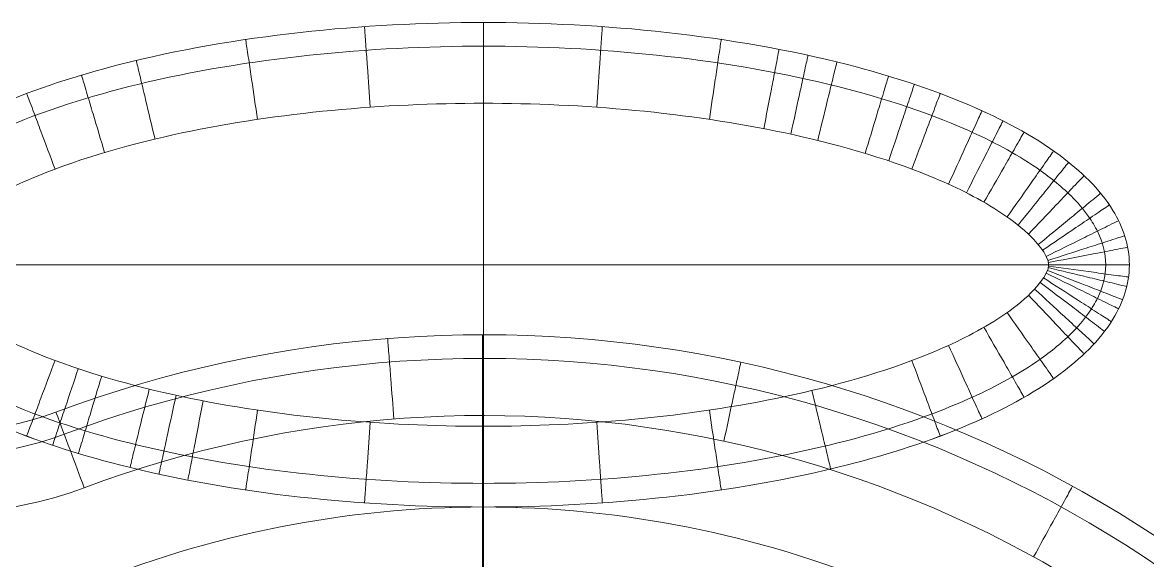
# Model space of a CAD drawing. Header units: inches. Extents: x 25 to 188, y -279 to -12.
# Drawn here: x 125.126 to 128.178, y -215.756 to -214.297 of the extents above; entities that cross this region are included whole.
import ezdxf

# ---------------------------------------------------------------- set-up
doc = ezdxf.new("R2010")
doc.units = ezdxf.units.IN
doc.header["$MEASUREMENT"] = 0
doc.layers.add('back panel', color=7, linetype='Continuous')

# ---------------------------------------------------------------- blocks, each defined once
blk = doc.blocks.new('block 9')
at = {"layer": 'back panel', "color": 7, "lineweight": 18, "true_color": 0xffffff}
for points in [[(126.3768, -214.2969), (126.3768, -215.6112)], [(126.3768, -214.2969), (126.3768, -214.2969)], [(126.3768, -214.5161), (126.3768, -215.3921)], [(124.6245, -214.9541), (128.1291, -214.9541)], [(124.8436, -214.9541), (127.9101, -214.9541)], [(128.1291, -214.9541), (128.1291, -214.9541)], [(126.374, -215.8302), (126.374, -215.144)], [(125.2171, -215.3535), (125.2171, -215.3535)], [(126.374, -215.611), (126.374, -215.3631)], [(126.3768, -215.6112), (126.3768, -215.6112)]]:
    blk.add_lwpolyline(points, dxfattribs=at)
for points, knots in [([(128.1291, -214.9541), (128.1291, -215.0074), (128.112, -215.0566), (128.0846, -215.1013), (128.0483, -215.1605), (127.9958, -215.2096), (127.9411, -215.2502), (127.8663, -215.3058), (127.7806, -215.3503), (127.6956, -215.3868), (127.5878, -215.4329), (127.4775, -215.4679), (127.3642, -215.4969), (127.0498, -215.5773), (126.6997, -215.6112), (126.3768, -215.6112), (126.0539, -215.6112), (125.7039, -215.5773), (125.3895, -215.4969), (125.2762, -215.468), (125.1659, -215.433), (125.0581, -215.3868), (124.973, -215.3503), (124.8874, -215.3058), (124.8126, -215.2502), (124.7579, -215.2096), (124.7054, -215.1605), (124.6691, -215.1013), (124.6417, -215.0566), (124.6245, -215.0074), (124.6245, -214.9541), (124.6245, -214.9007), (124.6417, -214.8515), (124.6691, -214.8068), (124.7054, -214.7476), (124.7579, -214.6985), (124.8126, -214.6579), (124.8874, -214.6023), (124.973, -214.5578), (125.0581, -214.5214), (125.1658, -214.4752), (125.2761, -214.4402), (125.3895, -214.4112), (125.7038, -214.3308), (126.0539, -214.2969), (126.3768, -214.2969), (126.6997, -214.2969), (127.0498, -214.3308), (127.3642, -214.4112), (127.4775, -214.4402), (127.5878, -214.4752), (127.6955, -214.5213), (127.7806, -214.5578), (127.8663, -214.6023), (127.941, -214.6579), (127.9958, -214.6985), (128.0483, -214.7476), (128.0846, -214.8068), (128.112, -214.8515), (128.1291, -214.9007), (128.1291, -214.9541)], [0, 0, 0, 0, 1, 1, 1, 2, 2, 2, 3, 3, 3, 4, 4, 4, 5, 5, 5, 6, 6, 6, 7, 7, 7, 8, 8, 8, 9, 9, 9, 10, 10, 10, 11, 11, 11, 12, 12, 12, 13, 13, 13, 14, 14, 14, 15, 15, 15, 16, 16, 16, 17, 17, 17, 18, 18, 18, 19, 19, 19, 20, 20, 20, 20]), ([(128.1291, -214.9541), (128.1291, -214.9007), (128.112, -214.8515), (128.0846, -214.8068), (128.0483, -214.7476), (127.9958, -214.6985), (127.9411, -214.6579), (127.8663, -214.6023), (127.7806, -214.5578), (127.6956, -214.5214), (127.5878, -214.4752), (127.4775, -214.4402), (127.3642, -214.4112), (127.0498, -214.3308), (126.6997, -214.2969), (126.3768, -214.2969), (126.0539, -214.2969), (125.7039, -214.3308), (125.3895, -214.4112), (125.2762, -214.4402), (125.1659, -214.4752), (125.0581, -214.5213), (124.973, -214.5578), (124.8874, -214.6023), (124.8126, -214.6579), (124.7579, -214.6985), (124.7054, -214.7476), (124.6691, -214.8068), (124.6417, -214.8515), (124.6245, -214.9007), (124.6245, -214.9541), (124.6245, -215.0074), (124.6417, -215.0566), (124.6691, -215.1013), (124.7054, -215.1605), (124.7579, -215.2096), (124.8126, -215.2502), (124.8874, -215.3058), (124.973, -215.3503), (125.0581, -215.3868), (125.1658, -215.4329), (125.2761, -215.4679), (125.3895, -215.4969), (125.7038, -215.5773), (126.0539, -215.6112), (126.3768, -215.6112), (126.6997, -215.6112), (127.0498, -215.5773), (127.3642, -215.4969), (127.4775, -215.468), (127.5878, -215.433), (127.6955, -215.3868), (127.7806, -215.3503), (127.8663, -215.3058), (127.941, -215.2502), (127.9958, -215.2096), (128.0483, -215.1605), (128.0846, -215.1013), (128.112, -215.0566), (128.1291, -215.0074), (128.1291, -214.9541)], [0, 0, 0, 0, 1, 1, 1, 2, 2, 2, 3, 3, 3, 4, 4, 4, 5, 5, 5, 6, 6, 6, 7, 7, 7, 8, 8, 8, 9, 9, 9, 10, 10, 10, 11, 11, 11, 12, 12, 12, 13, 13, 13, 14, 14, 14, 15, 15, 15, 16, 16, 16, 17, 17, 17, 18, 18, 18, 19, 19, 19, 20, 20, 20, 20]), ([(128.1291, -214.9541), (128.1291, -214.9007), (128.112, -214.8515), (128.0846, -214.8068), (128.0483, -214.7476), (127.9958, -214.6985), (127.9411, -214.6579), (127.8663, -214.6023), (127.7806, -214.5578), (127.6956, -214.5214), (127.5878, -214.4752), (127.4775, -214.4402), (127.3642, -214.4112), (127.0498, -214.3308), (126.6997, -214.2969), (126.3768, -214.2969), (126.0539, -214.2969), (125.7039, -214.3308), (125.3895, -214.4112), (125.2762, -214.4402), (125.1659, -214.4752), (125.0581, -214.5213), (124.973, -214.5578), (124.8874, -214.6023), (124.8126, -214.6579), (124.7579, -214.6985), (124.7054, -214.7476), (124.6691, -214.8068), (124.6417, -214.8515), (124.6245, -214.9007), (124.6245, -214.9541), (124.6245, -215.0074), (124.6417, -215.0566), (124.6691, -215.1013), (124.7054, -215.1605), (124.7579, -215.2096), (124.8126, -215.2502), (124.8874, -215.3058), (124.973, -215.3503), (125.0581, -215.3868), (125.1658, -215.4329), (125.2761, -215.4679), (125.3895, -215.4969), (125.7038, -215.5773), (126.0539, -215.6112), (126.3768, -215.6112), (126.6997, -215.6112), (127.0498, -215.5773), (127.3642, -215.4969), (127.4775, -215.468), (127.5878, -215.433), (127.6955, -215.3868), (127.7806, -215.3503), (127.8663, -215.3058), (127.941, -215.2502), (127.9958, -215.2096), (128.0483, -215.1605), (128.0846, -215.1013), (128.112, -215.0566), (128.1291, -215.0074), (128.1291, -214.9541)], [0, 0, 0, 0, 1, 1, 1, 2, 2, 2, 3, 3, 3, 4, 4, 4, 5, 5, 5, 6, 6, 6, 7, 7, 7, 8, 8, 8, 9, 9, 9, 10, 10, 10, 11, 11, 11, 12, 12, 12, 13, 13, 13, 14, 14, 14, 15, 15, 15, 16, 16, 16, 17, 17, 17, 18, 18, 18, 19, 19, 19, 20, 20, 20, 20]), ([(126.3768, -214.297), (126.3766, -214.2969), (126.3768, -214.2973), (126.3768, -214.2973), (126.3768, -214.2978), (126.3768, -214.2982), (126.3768, -214.2986), (126.3768, -214.3002), (126.3768, -214.3018), (126.3768, -214.3035), (126.3768, -214.3105), (126.3768, -214.3174), (126.3768, -214.3244), (126.3768, -214.3335), (126.3768, -214.3426), (126.3768, -214.3517), (126.3768, -214.37), (126.3768, -214.3882), (126.3768, -214.4065), (126.3768, -214.443), (126.3768, -214.4795), (126.3768, -214.516)], [0, 0, 0, 0, 1, 1, 1, 2, 2, 2, 3, 3, 3, 4, 4, 4, 5, 5, 5, 6, 6, 6, 7, 7, 7, 7]), ([(126.0542, -214.3081), (126.0545, -214.3081), (126.0543, -214.3084), (126.0543, -214.3085), (126.0543, -214.3089), (126.0543, -214.3093), (126.0544, -214.3097), (126.0545, -214.3113), (126.0546, -214.313), (126.0547, -214.3146), (126.0552, -214.3216), (126.0557, -214.3285), (126.0562, -214.3355), (126.0568, -214.3446), (126.0575, -214.3537), (126.0581, -214.3628), (126.0594, -214.381), (126.0607, -214.3992), (126.0619, -214.4174), (126.0645, -214.4538), (126.067, -214.4903), (126.0696, -214.5267)], [0, 0, 0, 0, 1, 1, 1, 2, 2, 2, 3, 3, 3, 4, 4, 4, 5, 5, 5, 6, 6, 6, 7, 7, 7, 7]), ([(126.6994, -214.308), (126.6999, -214.3082), (126.6993, -214.3093), (126.6993, -214.3096), (126.6992, -214.3112), (126.6991, -214.3128), (126.6989, -214.3145), (126.6985, -214.3214), (126.698, -214.3284), (126.6975, -214.3353), (126.6969, -214.3444), (126.6962, -214.3535), (126.6956, -214.3627), (126.6943, -214.3809), (126.693, -214.3991), (126.6917, -214.4173), (126.6892, -214.4538), (126.6866, -214.4902), (126.6841, -214.5267)], [0, 0, 0, 0, 1, 1, 1, 2, 2, 2, 3, 3, 3, 4, 4, 4, 5, 5, 5, 6, 6, 6, 6]), ([(128.065, -214.9541), (128.065, -214.9216), (128.0572, -214.8933), (128.0431, -214.8644), (128.0361, -214.8499), (128.0277, -214.8363), (128.0184, -214.8232), (128.0042, -214.803), (127.9884, -214.7847), (127.9709, -214.7674), (127.9421, -214.739), (127.911, -214.7143), (127.8776, -214.6915), (127.8186, -214.6511), (127.7563, -214.6185), (127.6912, -214.5894), (127.5722, -214.5364), (127.4404, -214.4955), (127.3143, -214.4649), (127.1599, -214.4274), (127.0044, -214.4023), (126.8465, -214.3855), (126.6902, -214.3688), (126.534, -214.3611), (126.3768, -214.3611), (126.069, -214.3613), (125.7398, -214.3919), (125.4394, -214.4649), (125.31, -214.4963), (125.1846, -214.535), (125.0625, -214.5894), (124.9973, -214.6185), (124.9351, -214.651), (124.876, -214.6915), (124.8427, -214.7143), (124.8115, -214.739), (124.7828, -214.7674), (124.7653, -214.7847), (124.7494, -214.8029), (124.7352, -214.823), (124.7259, -214.8362), (124.7176, -214.8499), (124.7105, -214.8645), (124.6965, -214.8934), (124.6887, -214.9216), (124.6887, -214.9541), (124.6887, -214.9866), (124.6967, -215.0148), (124.7105, -215.0438), (124.7175, -215.0582), (124.726, -215.0716), (124.7352, -215.0846), (124.7494, -215.1048), (124.765, -215.1234), (124.7828, -215.1407), (124.8144, -215.1715), (124.8395, -215.1917), (124.876, -215.2166), (124.9351, -215.2569), (124.9974, -215.2896), (125.0625, -215.3187), (125.1811, -215.3717), (125.3136, -215.4127), (125.4394, -215.4433), (125.7392, -215.516), (126.0696, -215.547), (126.3768, -215.547), (126.6845, -215.547), (127.014, -215.516), (127.3143, -215.4433), (127.4406, -215.4126), (127.572, -215.3718), (127.6912, -215.3187), (127.7563, -215.2897), (127.8186, -215.2571), (127.8776, -215.2167), (127.911, -215.1939), (127.9421, -215.1691), (127.9709, -215.1407), (127.9884, -215.1234), (128.0042, -215.1052), (128.0184, -215.0851), (128.0278, -215.0719), (128.036, -215.0582), (128.0431, -215.0437), (128.0572, -215.0148), (128.065, -214.9866), (128.065, -214.9541)], [0, 0, 0, 0, 1, 1, 1, 2, 2, 2, 3, 3, 3, 4, 4, 4, 5, 5, 5, 6, 6, 6, 7, 7, 7, 8, 8, 8, 9, 9, 9, 10, 10, 10, 11, 11, 11, 12, 12, 12, 13, 13, 13, 14, 14, 14, 15, 15, 15, 16, 16, 16, 17, 17, 17, 18, 18, 18, 19, 19, 19, 20, 20, 20, 21, 21, 21, 22, 22, 22, 23, 23, 23, 24, 24, 24, 25, 25, 25, 26, 26, 26, 27, 27, 27, 28, 28, 28, 29, 29, 29, 29]), ([(125.7318, -214.3431), (125.7316, -214.343), (125.7319, -214.3434), (125.7319, -214.3435), (125.7319, -214.3439), (125.732, -214.3443), (125.732, -214.3446), (125.7323, -214.3463), (125.7325, -214.3479), (125.7328, -214.3495), (125.7338, -214.3564), (125.7348, -214.3633), (125.7358, -214.3702), (125.7372, -214.3792), (125.7385, -214.3882), (125.7399, -214.3972), (125.7425, -214.4153), (125.7452, -214.4334), (125.7479, -214.4514), (125.7533, -214.4875), (125.7586, -214.5236), (125.764, -214.5598)], [0, 0, 0, 0, 1, 1, 1, 2, 2, 2, 3, 3, 3, 4, 4, 4, 5, 5, 5, 6, 6, 6, 7, 7, 7, 7]), ([(127.0218, -214.3432), (127.0216, -214.3431), (127.0218, -214.3435), (127.0218, -214.3435), (127.0217, -214.344), (127.0217, -214.3444), (127.0216, -214.3448), (127.0214, -214.3464), (127.0211, -214.348), (127.0209, -214.3496), (127.0199, -214.3565), (127.0189, -214.3634), (127.0178, -214.3703), (127.0165, -214.3793), (127.0151, -214.3883), (127.0138, -214.3973), (127.0111, -214.4154), (127.0084, -214.4334), (127.0058, -214.4515), (127.0004, -214.4876), (126.995, -214.5236), (126.9897, -214.5597)], [0, 0, 0, 0, 1, 1, 1, 2, 2, 2, 3, 3, 3, 4, 4, 4, 5, 5, 5, 6, 6, 6, 7, 7, 7, 7]), ([(127.1788, -214.3698), (127.1786, -214.3696), (127.1787, -214.37), (127.1787, -214.37), (127.1787, -214.3706), (127.1786, -214.371), (127.1785, -214.3713), (127.1782, -214.3729), (127.1779, -214.3746), (127.1776, -214.3762), (127.1762, -214.383), (127.1749, -214.3898), (127.1736, -214.3967), (127.1719, -214.4056), (127.1701, -214.4146), (127.1684, -214.4236), (127.165, -214.4415), (127.1615, -214.4594), (127.158, -214.4773), (127.1511, -214.5132), (127.1442, -214.549), (127.1373, -214.5849)], [0, 0, 0, 0, 1, 1, 1, 2, 2, 2, 3, 3, 3, 4, 4, 4, 5, 5, 5, 6, 6, 6, 7, 7, 7, 7]), ([(127.2573, -214.3859), (127.2573, -214.3859), (127.2572, -214.3863), (127.2572, -214.3863), (127.2571, -214.3867), (127.257, -214.3871), (127.2569, -214.3874), (127.2566, -214.389), (127.2562, -214.3906), (127.2559, -214.3922), (127.2544, -214.3991), (127.2529, -214.4058), (127.2514, -214.4127), (127.2495, -214.4216), (127.2475, -214.4305), (127.2456, -214.4394), (127.2417, -214.4572), (127.2378, -214.4751), (127.2339, -214.4929), (127.2262, -214.5286), (127.2184, -214.5643), (127.2106, -214.5999)], [0, 0, 0, 0, 1, 1, 1, 2, 2, 2, 3, 3, 3, 4, 4, 4, 5, 5, 5, 6, 6, 6, 7, 7, 7, 7]), ([(125.4349, -214.4), (125.4353, -214.4001), (125.4352, -214.4012), (125.4353, -214.4015), (125.4356, -214.4031), (125.436, -214.4047), (125.4364, -214.4063), (125.438, -214.413), (125.4396, -214.4198), (125.4412, -214.4266), (125.4434, -214.4354), (125.4455, -214.4443), (125.4476, -214.4532), (125.4519, -214.471), (125.4561, -214.4887), (125.4603, -214.5065), (125.4688, -214.542), (125.4773, -214.5775), (125.4858, -214.613)], [0, 0, 0, 0, 1, 1, 1, 2, 2, 2, 3, 3, 3, 4, 4, 4, 5, 5, 5, 6, 6, 6, 6]), ([(127.3357, -214.4041), (127.3357, -214.4041), (127.3354, -214.4053), (127.3353, -214.4056), (127.3349, -214.4072), (127.3346, -214.4088), (127.3342, -214.4103), (127.3325, -214.4171), (127.3308, -214.4239), (127.3292, -214.4306), (127.327, -214.4395), (127.3249, -214.4484), (127.3227, -214.4572), (127.3183, -214.4749), (127.314, -214.4927), (127.3096, -214.5104), (127.3009, -214.5459), (127.2922, -214.5813), (127.2835, -214.6168)], [0, 0, 0, 0, 1, 1, 1, 2, 2, 2, 3, 3, 3, 4, 4, 4, 5, 5, 5, 6, 6, 6, 6]), ([(125.2864, -214.4397), (125.2862, -214.4396), (125.2865, -214.4399), (125.2865, -214.44), (125.2866, -214.4404), (125.2868, -214.4408), (125.2869, -214.4412), (125.2873, -214.4427), (125.2878, -214.4443), (125.2883, -214.4459), (125.2902, -214.4526), (125.2923, -214.4592), (125.2942, -214.4659), (125.2968, -214.4746), (125.2994, -214.4834), (125.302, -214.4921), (125.3073, -214.5096), (125.3125, -214.5271), (125.3177, -214.5446), (125.3281, -214.5796), (125.3386, -214.6146), (125.349, -214.6496)], [0, 0, 0, 0, 1, 1, 1, 2, 2, 2, 3, 3, 3, 4, 4, 4, 5, 5, 5, 6, 6, 6, 7, 7, 7, 7]), ([(127.4757, -214.4422), (127.4756, -214.442), (127.4757, -214.4425), (127.4756, -214.4426), (127.4755, -214.443), (127.4754, -214.4433), (127.4753, -214.4437), (127.4748, -214.4453), (127.4743, -214.4468), (127.4739, -214.4484), (127.4718, -214.4551), (127.4698, -214.4618), (127.4678, -214.4684), (127.4652, -214.4772), (127.4625, -214.4859), (127.4599, -214.4946), (127.4546, -214.5121), (127.4493, -214.5295), (127.4441, -214.547), (127.4335, -214.582), (127.423, -214.6169), (127.4124, -214.6519)], [0, 0, 0, 0, 1, 1, 1, 2, 2, 2, 3, 3, 3, 4, 4, 4, 5, 5, 5, 6, 6, 6, 7, 7, 7, 7]), ([(127.5458, -214.4645), (127.546, -214.4649), (127.5454, -214.4657), (127.5453, -214.466), (127.5448, -214.4675), (127.5442, -214.4691), (127.5437, -214.4706), (127.5415, -214.4773), (127.5393, -214.4838), (127.5371, -214.4905), (127.5342, -214.4991), (127.5313, -214.5078), (127.5283, -214.5164), (127.5225, -214.5337), (127.5167, -214.551), (127.5109, -214.5683), (127.4993, -214.6029), (127.4877, -214.6376), (127.4761, -214.6722)], [0, 0, 0, 0, 1, 1, 1, 2, 2, 2, 3, 3, 3, 4, 4, 4, 5, 5, 5, 6, 6, 6, 6]), ([(127.9101, -214.9541), (127.9101, -214.9263), (127.8705, -214.8853), (127.8542, -214.87), (127.8289, -214.8463), (127.8015, -214.8262), (127.7725, -214.8075), (127.7143, -214.77), (127.653, -214.7405), (127.5892, -214.7142), (127.4646, -214.6629), (127.3264, -214.6245), (127.1951, -214.5966), (126.9309, -214.5405), (126.6462, -214.516), (126.3768, -214.516), (126.108, -214.516), (125.8222, -214.5405), (125.5586, -214.5966), (125.427, -214.6246), (125.2892, -214.6628), (125.1645, -214.7142), (125.1007, -214.7405), (125.0395, -214.7702), (124.9812, -214.8075), (124.9522, -214.8262), (124.9248, -214.8463), (124.8995, -214.87), (124.8832, -214.8853), (124.8436, -214.9262), (124.8436, -214.9541), (124.8436, -214.9819), (124.8832, -215.0228), (124.8995, -215.0382), (124.9248, -215.0619), (124.9522, -215.0819), (124.9812, -215.1006), (125.0394, -215.1381), (125.1007, -215.1676), (125.1645, -215.1939), (125.2891, -215.2452), (125.4272, -215.2836), (125.5586, -215.3115), (125.8224, -215.3676), (126.1078, -215.3921), (126.3768, -215.3921), (126.6458, -215.3921), (126.9313, -215.3676), (127.1951, -215.3115), (127.3301, -215.2829), (127.4612, -215.2466), (127.5892, -215.1939), (127.653, -215.1677), (127.7142, -215.1381), (127.7725, -215.1006), (127.8015, -215.082), (127.8289, -215.0618), (127.8541, -215.0381), (127.8705, -215.0228), (127.9101, -214.9819), (127.9101, -214.9541)], [0, 0, 0, 0, 1, 1, 1, 2, 2, 2, 3, 3, 3, 4, 4, 4, 5, 5, 5, 6, 6, 6, 7, 7, 7, 8, 8, 8, 9, 9, 9, 10, 10, 10, 11, 11, 11, 12, 12, 12, 13, 13, 13, 14, 14, 14, 15, 15, 15, 16, 16, 16, 17, 17, 17, 18, 18, 18, 19, 19, 19, 20, 20, 20, 20]), ([(125.1378, -214.4894), (125.1382, -214.4895), (125.1382, -214.4906), (125.1383, -214.4909), (125.1389, -214.4924), (125.1395, -214.494), (125.14, -214.4955), (125.1425, -214.502), (125.1449, -214.5085), (125.1474, -214.515), (125.1506, -214.5236), (125.1538, -214.5321), (125.157, -214.5407), (125.1634, -214.5578), (125.1698, -214.5748), (125.1762, -214.5919), (125.189, -214.6261), (125.2018, -214.6603), (125.2147, -214.6945)], [0, 0, 0, 0, 1, 1, 1, 2, 2, 2, 3, 3, 3, 4, 4, 4, 5, 5, 5, 6, 6, 6, 6]), ([(127.6159, -214.4894), (127.6158, -214.4892), (127.6158, -214.4897), (127.6158, -214.4898), (127.6156, -214.4901), (127.6155, -214.4905), (127.6153, -214.4909), (127.6148, -214.4924), (127.6142, -214.494), (127.6136, -214.4955), (127.6112, -214.502), (127.6087, -214.5085), (127.6063, -214.5151), (127.6031, -214.5236), (127.5999, -214.5321), (127.5967, -214.5407), (127.5903, -214.5578), (127.5838, -214.5749), (127.5774, -214.592), (127.5646, -214.6261), (127.5518, -214.6603), (127.539, -214.6945)], [0, 0, 0, 0, 1, 1, 1, 2, 2, 2, 3, 3, 3, 4, 4, 4, 5, 5, 5, 6, 6, 6, 7, 7, 7, 7]), ([(127.7293, -214.5362), (127.7295, -214.537), (127.7289, -214.5372), (127.7287, -214.5376), (127.728, -214.5391), (127.7273, -214.5406), (127.7266, -214.5421), (127.7237, -214.5485), (127.7208, -214.5548), (127.718, -214.5612), (127.7142, -214.5695), (127.7104, -214.5778), (127.7066, -214.5861), (127.6991, -214.6027), (127.6915, -214.6193), (127.6839, -214.6359), (127.6688, -214.6691), (127.6537, -214.7024), (127.6386, -214.7356)], [0, 0, 0, 0, 1, 1, 1, 2, 2, 2, 3, 3, 3, 4, 4, 4, 5, 5, 5, 6, 6, 6, 6]), ([(127.7863, -214.5636), (127.7862, -214.5626), (127.7858, -214.5646), (127.7856, -214.5651), (127.7848, -214.5665), (127.7841, -214.568), (127.7833, -214.5694), (127.7802, -214.5756), (127.777, -214.5819), (127.7739, -214.5881), (127.7697, -214.5962), (127.7656, -214.6043), (127.7615, -214.6125), (127.7532, -214.6287), (127.7449, -214.645), (127.7367, -214.6613), (127.7202, -214.6938), (127.7036, -214.7264), (127.6871, -214.7589)], [0, 0, 0, 0, 1, 1, 1, 2, 2, 2, 3, 3, 3, 4, 4, 4, 5, 5, 5, 6, 6, 6, 6]), ([(127.8435, -214.5944), (127.8435, -214.5951), (127.843, -214.5953), (127.8427, -214.5958), (127.8419, -214.5972), (127.8411, -214.5986), (127.8403, -214.6001), (127.8368, -214.6061), (127.8333, -214.6122), (127.8299, -214.6182), (127.8254, -214.6261), (127.8208, -214.634), (127.8163, -214.6419), (127.8072, -214.6578), (127.7981, -214.6736), (127.789, -214.6894), (127.7709, -214.7211), (127.7527, -214.7528), (127.7345, -214.7845)], [0, 0, 0, 0, 1, 1, 1, 2, 2, 2, 3, 3, 3, 4, 4, 4, 5, 5, 5, 6, 6, 6, 6]), ([(127.9237, -214.6453), (127.9241, -214.6444), (127.9231, -214.6462), (127.9228, -214.6466), (127.9218, -214.648), (127.9209, -214.6493), (127.9199, -214.6506), (127.9159, -214.6563), (127.9119, -214.662), (127.9079, -214.6677), (127.9026, -214.6752), (127.8974, -214.6826), (127.8921, -214.6901), (127.8816, -214.705), (127.8711, -214.7199), (127.8606, -214.7349), (127.8396, -214.7647), (127.8185, -214.7945), (127.7975, -214.8244)], [0, 0, 0, 0, 1, 1, 1, 2, 2, 2, 3, 3, 3, 4, 4, 4, 5, 5, 5, 6, 6, 6, 6]), ([(127.9644, -214.6758), (127.9642, -214.6763), (127.9638, -214.6766), (127.9635, -214.677), (127.9624, -214.6783), (127.9614, -214.6796), (127.9604, -214.6808), (127.956, -214.6863), (127.9517, -214.6917), (127.9473, -214.6971), (127.9416, -214.7043), (127.9359, -214.7114), (127.9302, -214.7185), (127.9188, -214.7328), (127.9073, -214.747), (127.8959, -214.7613), (127.873, -214.7898), (127.8502, -214.8182), (127.8273, -214.8467)], [0, 0, 0, 0, 1, 1, 1, 2, 2, 2, 3, 3, 3, 4, 4, 4, 5, 5, 5, 6, 6, 6, 6]), ([(128.0061, -214.7123), (128.0068, -214.7115), (128.0054, -214.713), (128.005, -214.7134), (128.0039, -214.7146), (128.0028, -214.7158), (128.0017, -214.717), (127.9969, -214.722), (127.9921, -214.7271), (127.9873, -214.7321), (127.981, -214.7388), (127.9748, -214.7454), (127.9685, -214.752), (127.9559, -214.7652), (127.9434, -214.7785), (127.9308, -214.7917), (127.9057, -214.8182), (127.8806, -214.8447), (127.8555, -214.8712)], [0, 0, 0, 0, 1, 1, 1, 2, 2, 2, 3, 3, 3, 4, 4, 4, 5, 5, 5, 6, 6, 6, 6]), ([(128.051, -214.76), (128.0372, -214.7719), (128.0229, -214.7833), (128.0088, -214.7949), (127.9947, -214.8065), (127.9806, -214.8181), (127.9665, -214.8297), (127.9383, -214.8529), (127.9101, -214.8761), (127.882, -214.8993)], [0, 0, 0, 0, 1, 1, 1, 2, 2, 2, 3, 3, 3, 3]), ([(128.0747, -214.7918), (128.0755, -214.7912), (128.0738, -214.7924), (128.0734, -214.7926), (128.0721, -214.7936), (128.0707, -214.7945), (128.0693, -214.7954), (128.0636, -214.7993), (128.0578, -214.8032), (128.0521, -214.8072), (128.0445, -214.8123), (128.037, -214.8174), (128.0294, -214.8225), (128.0144, -214.8328), (127.9993, -214.843), (127.9842, -214.8533), (127.954, -214.8738), (127.9238, -214.8943), (127.8936, -214.9148)], [0, 0, 0, 0, 1, 1, 1, 2, 2, 2, 3, 3, 3, 4, 4, 4, 5, 5, 5, 6, 6, 6, 6]), ([(128.0999, -214.8345), (128.0833, -214.8422), (128.0672, -214.8506), (128.0508, -214.8587), (128.0344, -214.8668), (128.0181, -214.8749), (128.0017, -214.8829), (127.9689, -214.8991), (127.9362, -214.9153), (127.9035, -214.9314)], [0, 0, 0, 0, 1, 1, 1, 2, 2, 2, 3, 3, 3, 3]), ([(128.1165, -214.8753), (128.1175, -214.875), (128.1155, -214.8756), (128.115, -214.8757), (128.1134, -214.8762), (128.1119, -214.8768), (128.1103, -214.8773), (128.1037, -214.8794), (128.0971, -214.8815), (128.0904, -214.8837), (128.0817, -214.8865), (128.0731, -214.8892), (128.0644, -214.892), (128.047, -214.8977), (128.0296, -214.9032), (128.0122, -214.9088), (127.9775, -214.92), (127.9427, -214.9312), (127.908, -214.9424)], [0, 0, 0, 0, 1, 1, 1, 2, 2, 2, 3, 3, 3, 4, 4, 4, 5, 5, 5, 6, 6, 6, 6]), ([(129.4897, -219.5975), (129.9344, -218.3821), (129.6309, -217.019), (128.7127, -216.107), (127.7945, -215.1949), (126.4295, -214.9007), (125.2171, -215.3535)], [0, 0, 0, 0, 1, 1, 1, 2, 2, 2, 2]), ([(129.4897, -219.5975), (129.9344, -218.3821), (129.6309, -217.019), (128.7127, -216.107), (127.7945, -215.1949), (126.4295, -214.9007), (125.2171, -215.3535)], [0, 0, 0, 0, 1, 1, 1, 2, 2, 2, 2]), ([(125.2171, -215.3535), (126.4295, -214.9007), (127.7945, -215.1949), (128.7127, -216.107), (129.6309, -217.019), (129.9344, -218.3821), (129.4897, -219.5975)], [0, 0, 0, 0, 1, 1, 1, 2, 2, 2, 2]), ([(128.1246, -214.9066), (128.1066, -214.9097), (128.0887, -214.9135), (128.0708, -214.917), (128.0529, -214.9204), (128.035, -214.9239), (128.017, -214.9274), (127.9812, -214.9343), (127.9453, -214.9412), (127.9095, -214.9481)], [0, 0, 0, 0, 1, 1, 1, 2, 2, 2, 3, 3, 3, 3]), ([(129.4295, -219.5754), (129.8657, -218.3836), (129.5678, -217.0467), (128.6675, -216.1525), (127.7672, -215.2582), (126.4283, -214.9694), (125.2395, -215.4136)], [0, 0, 0, 0, 1, 1, 1, 2, 2, 2, 2]), ([(128.1109, -215.0487), (128.1119, -215.049), (128.1099, -215.0483), (128.1094, -215.0481), (128.1079, -215.0475), (128.1064, -215.0469), (128.1048, -215.0463), (128.0984, -215.0438), (128.0919, -215.0413), (128.0854, -215.0388), (128.0769, -215.0355), (128.0684, -215.0322), (128.0599, -215.0289), (128.0428, -215.0223), (128.0258, -215.0157), (128.0088, -215.0091), (127.9748, -214.9958), (127.9407, -214.9826), (127.9067, -214.9694)], [0, 0, 0, 0, 1, 1, 1, 2, 2, 2, 3, 3, 3, 4, 4, 4, 5, 5, 5, 6, 6, 6, 6]), ([(128.122, -215.0131), (128.1131, -215.0113), (128.1043, -215.0088), (128.0954, -215.0066), (128.0865, -215.0045), (128.0777, -215.0024), (128.0688, -215.0003), (128.0511, -214.996), (128.0333, -214.9917), (128.0156, -214.9875), (127.9801, -214.9789), (127.9446, -214.9704), (127.9091, -214.9619)], [0, 0, 0, 0, 1, 1, 1, 2, 2, 2, 3, 3, 3, 4, 4, 4, 4]), ([(128.1269, -214.9874), (128.1279, -214.9875), (128.1259, -214.9873), (128.1253, -214.9872), (128.1237, -214.987), (128.1221, -214.9868), (128.1205, -214.9866), (128.1136, -214.9856), (128.1067, -214.9847), (128.0998, -214.9838), (128.0907, -214.9825), (128.0817, -214.9813), (128.0727, -214.9801), (128.0546, -214.9776), (128.0365, -214.9752), (128.0184, -214.9727), (127.9822, -214.9678), (127.946, -214.9629), (127.9098, -214.958)], [0, 0, 0, 0, 1, 1, 1, 2, 2, 2, 3, 3, 3, 4, 4, 4, 5, 5, 5, 6, 6, 6, 6]), ([(128.1291, -214.9541), (128.1302, -214.954), (128.1281, -214.9541), (128.1276, -214.9541), (128.1259, -214.9541), (128.1243, -214.9541), (128.1227, -214.9541), (128.1157, -214.9541), (128.1087, -214.9541), (128.1018, -214.9541), (128.0926, -214.9541), (128.0835, -214.9541), (128.0744, -214.9541), (128.0561, -214.9541), (128.0379, -214.9541), (128.0197, -214.9541), (127.9831, -214.9541), (127.9466, -214.9541), (127.9101, -214.9541)], [0, 0, 0, 0, 1, 1, 1, 2, 2, 2, 3, 3, 3, 4, 4, 4, 5, 5, 5, 6, 6, 6, 6]), ([(128.0615, -215.1348), (128.0541, -215.1295), (128.047, -215.1238), (128.0398, -215.1182), (128.0325, -215.1127), (128.0252, -215.1072), (128.018, -215.1016), (128.0035, -215.0905), (127.989, -215.0795), (127.9745, -215.0684), (127.9454, -215.0463), (127.9164, -215.0241), (127.8874, -215.002)], [0, 0, 0, 0, 1, 1, 1, 2, 2, 2, 3, 3, 3, 4, 4, 4, 4]), ([(128.0802, -215.1084), (128.0811, -215.1088), (128.0793, -215.1078), (128.0789, -215.1075), (128.0775, -215.1066), (128.0761, -215.1057), (128.0747, -215.1048), (128.0689, -215.1011), (128.063, -215.0973), (128.0572, -215.0935), (128.0495, -215.0886), (128.0418, -215.0836), (128.0342, -215.0787), (128.0188, -215.0688), (128.0035, -215.0589), (127.9881, -215.0491), (127.9574, -215.0293), (127.9267, -215.0095), (127.896, -214.9897)], [0, 0, 0, 0, 1, 1, 1, 2, 2, 2, 3, 3, 3, 4, 4, 4, 5, 5, 5, 6, 6, 6, 6]), ([(128.0999, -215.0736), (128.0979, -215.0728), (128.096, -215.0717), (128.0941, -215.0707), (128.0878, -215.0676), (128.0816, -215.0646), (128.0753, -215.0615), (128.0672, -215.0574), (128.059, -215.0534), (128.0508, -215.0494), (128.0344, -215.0413), (128.018, -215.0332), (128.0017, -215.0251), (127.9689, -215.009), (127.9362, -214.9928), (127.9034, -214.9767)], [0, 0, 0, 0, 1, 1, 1, 2, 2, 2, 3, 3, 3, 4, 4, 4, 5, 5, 5, 5]), ([(128.0061, -215.1959), (128.0069, -215.1966), (128.0054, -215.1951), (128.005, -215.1948), (128.0039, -215.1935), (128.0028, -215.1924), (128.0017, -215.1912), (127.9969, -215.1861), (127.9921, -215.1811), (127.9873, -215.176), (127.981, -215.1694), (127.9747, -215.1628), (127.9685, -215.1561), (127.9559, -215.1429), (127.9433, -215.1296), (127.9308, -215.1164), (127.9057, -215.0899), (127.8806, -215.0634), (127.8555, -215.0369)], [0, 0, 0, 0, 1, 1, 1, 2, 2, 2, 3, 3, 3, 4, 4, 4, 5, 5, 5, 6, 6, 6, 6]), ([(128.0333, -215.1685), (128.0341, -215.1692), (128.0325, -215.1677), (128.0322, -215.1674), (128.0309, -215.1663), (128.0297, -215.1652), (128.0285, -215.1641), (128.0234, -215.1594), (128.0183, -215.1546), (128.0132, -215.1499), (128.0065, -215.1437), (127.9997, -215.1376), (127.993, -215.1314), (127.9796, -215.119), (127.9662, -215.1066), (127.9527, -215.0943), (127.9259, -215.0696), (127.899, -215.0448), (127.8721, -215.0201)], [0, 0, 0, 0, 1, 1, 1, 2, 2, 2, 3, 3, 3, 4, 4, 4, 5, 5, 5, 6, 6, 6, 6]), ([(127.9237, -215.2628), (127.9238, -215.2639), (127.9231, -215.262), (127.9228, -215.2616), (127.9218, -215.2602), (127.9209, -215.2589), (127.9199, -215.2575), (127.9159, -215.2518), (127.9119, -215.2462), (127.9079, -215.2405), (127.9026, -215.233), (127.8974, -215.2255), (127.8921, -215.2181), (127.8816, -215.2032), (127.8711, -215.1882), (127.8606, -215.1733), (127.8396, -215.1435), (127.8185, -215.1136), (127.7975, -215.0838)], [0, 0, 0, 0, 1, 1, 1, 2, 2, 2, 3, 3, 3, 4, 4, 4, 5, 5, 5, 6, 6, 6, 6]), ([(125.2395, -215.4136), (125.0538, -215.4837), (124.8456, -215.4916), (124.6549, -215.4378), (124.4643, -215.384), (124.2909, -215.2683), (124.1693, -215.1114)], [0, 0, 0, 0, 1, 1, 1, 2, 2, 2, 2]), ([(127.8435, -215.3136), (127.8438, -215.3137), (127.8434, -215.3134), (127.8434, -215.3134), (127.8431, -215.3129), (127.8429, -215.3126), (127.8427, -215.3122), (127.8419, -215.3108), (127.8411, -215.3094), (127.8403, -215.308), (127.8368, -215.3019), (127.8333, -215.2959), (127.8299, -215.2899), (127.8254, -215.2819), (127.8208, -215.274), (127.8163, -215.2661), (127.8072, -215.2503), (127.7981, -215.2344), (127.789, -215.2186), (127.7708, -215.187), (127.7527, -215.1553), (127.7345, -215.1236)], [0, 0, 0, 0, 1, 1, 1, 2, 2, 2, 3, 3, 3, 4, 4, 4, 5, 5, 5, 6, 6, 6, 7, 7, 7, 7]), ([(129.284, -219.5222), (129.6994, -218.3872), (129.4158, -217.114), (128.5584, -216.2623), (127.701, -215.4107), (126.4259, -215.1356), (125.2937, -215.5587)], [0, 0, 0, 0, 1, 1, 1, 2, 2, 2, 2]), ([(126.117, -215.1542), (126.1167, -215.1532), (126.117, -215.1552), (126.1171, -215.1557), (126.1172, -215.1574), (126.1173, -215.159), (126.1174, -215.1606), (126.118, -215.1676), (126.1185, -215.1745), (126.1191, -215.1815), (126.1198, -215.1906), (126.1205, -215.1997), (126.1212, -215.2088), (126.1227, -215.227), (126.1241, -215.2452), (126.1255, -215.2634), (126.1284, -215.2998), (126.1312, -215.3362), (126.1341, -215.3726)], [0, 0, 0, 0, 1, 1, 1, 2, 2, 2, 3, 3, 3, 4, 4, 4, 5, 5, 5, 6, 6, 6, 6]), ([(127.7293, -215.3719), (127.7295, -215.372), (127.7292, -215.3717), (127.7292, -215.3717), (127.729, -215.3712), (127.7288, -215.3709), (127.7287, -215.3705), (127.728, -215.369), (127.7273, -215.3675), (127.7266, -215.366), (127.7237, -215.3597), (127.7208, -215.3534), (127.718, -215.347), (127.7142, -215.3387), (127.7104, -215.3304), (127.7066, -215.3221), (127.6991, -215.3055), (127.6915, -215.2889), (127.684, -215.2722), (127.6688, -215.239), (127.6537, -215.2058), (127.6386, -215.1726)], [0, 0, 0, 0, 1, 1, 1, 2, 2, 2, 3, 3, 3, 4, 4, 4, 5, 5, 5, 6, 6, 6, 7, 7, 7, 7]), ([(125.2937, -215.5587), (125.0774, -215.6404), (124.8349, -215.6496), (124.6128, -215.5869), (124.3908, -215.5242), (124.1889, -215.3895), (124.0473, -215.2068)], [0, 0, 0, 0, 1, 1, 1, 2, 2, 2, 2]), ([(125.1378, -215.4187), (125.1376, -215.4183), (125.1382, -215.4175), (125.1383, -215.4172), (125.1389, -215.4157), (125.1395, -215.4141), (125.14, -215.4126), (125.1425, -215.4061), (125.1449, -215.3996), (125.1474, -215.3931), (125.1506, -215.3845), (125.1538, -215.376), (125.157, -215.3674), (125.1634, -215.3504), (125.1698, -215.3333), (125.1762, -215.3162), (125.189, -215.282), (125.2018, -215.2478), (125.2147, -215.2136)], [0, 0, 0, 0, 1, 1, 1, 2, 2, 2, 3, 3, 3, 4, 4, 4, 5, 5, 5, 6, 6, 6, 6]), ([(127.0752, -215.2184), (127.0749, -215.2189), (127.075, -215.2194), (127.0749, -215.2199), (127.0745, -215.2215), (127.0742, -215.2231), (127.0738, -215.2247), (127.0724, -215.2315), (127.0709, -215.2383), (127.0694, -215.2451), (127.0675, -215.2541), (127.0656, -215.263), (127.0637, -215.2719), (127.0598, -215.2898), (127.056, -215.3076), (127.0521, -215.3254), (127.0444, -215.3611), (127.0368, -215.3968), (127.0291, -215.4325)], [0, 0, 0, 0, 1, 1, 1, 2, 2, 2, 3, 3, 3, 4, 4, 4, 5, 5, 5, 6, 6, 6, 6]), ([(127.6159, -215.4187), (127.6161, -215.4187), (127.6158, -215.4185), (127.6158, -215.4183), (127.6156, -215.418), (127.6155, -215.4176), (127.6154, -215.4172), (127.6148, -215.4157), (127.6142, -215.4142), (127.6136, -215.4126), (127.6112, -215.4061), (127.6087, -215.3996), (127.6063, -215.3931), (127.6031, -215.3845), (127.5999, -215.376), (127.5967, -215.3674), (127.5903, -215.3503), (127.5839, -215.3333), (127.5775, -215.3162), (127.5646, -215.282), (127.5518, -215.2478), (127.539, -215.2136)], [0, 0, 0, 0, 1, 1, 1, 2, 2, 2, 3, 3, 3, 4, 4, 4, 5, 5, 5, 6, 6, 6, 7, 7, 7, 7]), ([(125.2079, -215.4437), (125.208, -215.4439), (125.208, -215.4434), (125.208, -215.4433), (125.2081, -215.4429), (125.2083, -215.4425), (125.2084, -215.4422), (125.2089, -215.4406), (125.2094, -215.4391), (125.21, -215.4375), (125.2122, -215.4309), (125.2144, -215.4243), (125.2166, -215.4177), (125.2195, -215.409), (125.2224, -215.4004), (125.2253, -215.3917), (125.2311, -215.3744), (125.2369, -215.3571), (125.2427, -215.3398), (125.2544, -215.3052), (125.266, -215.2706), (125.2776, -215.236)], [0, 0, 0, 0, 1, 1, 1, 2, 2, 2, 3, 3, 3, 4, 4, 4, 5, 5, 5, 6, 6, 6, 7, 7, 7, 7]), ([(125.2779, -215.4659), (125.2777, -215.4655), (125.2783, -215.4647), (125.2784, -215.4644), (125.2789, -215.4628), (125.2793, -215.4613), (125.2798, -215.4597), (125.2818, -215.453), (125.2838, -215.4464), (125.2858, -215.4397), (125.2885, -215.431), (125.2911, -215.4222), (125.2938, -215.4135), (125.299, -215.396), (125.3043, -215.3785), (125.3096, -215.3611), (125.3201, -215.3261), (125.3307, -215.2912), (125.3412, -215.2562)], [0, 0, 0, 0, 1, 1, 1, 2, 2, 2, 3, 3, 3, 4, 4, 4, 5, 5, 5, 6, 6, 6, 6]), ([(125.418, -215.5041), (125.4181, -215.5043), (125.418, -215.5038), (125.418, -215.5038), (125.4181, -215.5033), (125.4182, -215.503), (125.4183, -215.5026), (125.4187, -215.501), (125.4191, -215.4994), (125.4195, -215.4978), (125.4211, -215.491), (125.4228, -215.4843), (125.4245, -215.4775), (125.4266, -215.4686), (125.4288, -215.4598), (125.431, -215.4509), (125.4353, -215.4332), (125.4397, -215.4154), (125.444, -215.3977), (125.4527, -215.3623), (125.4614, -215.3268), (125.4701, -215.2913)], [0, 0, 0, 0, 1, 1, 1, 2, 2, 2, 3, 3, 3, 4, 4, 4, 5, 5, 5, 6, 6, 6, 7, 7, 7, 7]), ([(125.4964, -215.5222), (125.4961, -215.5215), (125.4966, -215.5212), (125.4967, -215.5207), (125.4971, -215.5191), (125.4974, -215.5175), (125.4978, -215.5159), (125.4993, -215.5091), (125.5007, -215.5023), (125.5022, -215.4955), (125.5042, -215.4865), (125.5061, -215.4776), (125.5081, -215.4687), (125.5119, -215.4509), (125.5158, -215.433), (125.5197, -215.4152), (125.5275, -215.3795), (125.5353, -215.3439), (125.543, -215.3082)], [0, 0, 0, 0, 1, 1, 1, 2, 2, 2, 3, 3, 3, 4, 4, 4, 5, 5, 5, 6, 6, 6, 6]), ([(127.3188, -215.5082), (127.3195, -215.5089), (127.3185, -215.5072), (127.3184, -215.5066), (127.318, -215.5051), (127.3176, -215.5035), (127.3173, -215.5019), (127.3156, -215.4951), (127.314, -215.4883), (127.3124, -215.4816), (127.3103, -215.4727), (127.3082, -215.4638), (127.3061, -215.4549), (127.3018, -215.4372), (127.2975, -215.4194), (127.2933, -215.4016), (127.2848, -215.3661), (127.2763, -215.3306), (127.2679, -215.2951)], [0, 0, 0, 0, 1, 1, 1, 2, 2, 2, 3, 3, 3, 4, 4, 4, 5, 5, 5, 6, 6, 6, 6]), ([(125.5749, -215.5383), (125.5755, -215.5362), (125.5757, -215.5341), (125.5761, -215.532), (125.5774, -215.5251), (125.5787, -215.5183), (125.5801, -215.5115), (125.5818, -215.5025), (125.5835, -215.4935), (125.5853, -215.4846), (125.5887, -215.4666), (125.5922, -215.4487), (125.5956, -215.4308), (125.6025, -215.3949), (125.6095, -215.3591), (125.6164, -215.3233)], [0, 0, 0, 0, 1, 1, 1, 2, 2, 2, 3, 3, 3, 4, 4, 4, 5, 5, 5, 5]), ([(125.2937, -215.5587), (125.2809, -215.5245), (125.2681, -215.4903), (125.2554, -215.4561), (125.2426, -215.4219), (125.2295, -215.3878), (125.2171, -215.3535)], [0, 0, 0, 0, 1, 1, 1, 2, 2, 2, 2]), ([(125.7318, -215.565), (125.7311, -215.5658), (125.732, -215.564), (125.732, -215.5635), (125.7323, -215.5619), (125.7325, -215.5603), (125.7328, -215.5586), (125.7338, -215.5517), (125.7348, -215.5448), (125.7358, -215.538), (125.7372, -215.5289), (125.7385, -215.5199), (125.7399, -215.5109), (125.7425, -215.4928), (125.7452, -215.4748), (125.7479, -215.4567), (125.7533, -215.4206), (125.7586, -215.3845), (125.764, -215.3484)], [0, 0, 0, 0, 1, 1, 1, 2, 2, 2, 3, 3, 3, 4, 4, 4, 5, 5, 5, 6, 6, 6, 6]), ([(127.0218, -215.565), (127.0218, -215.5661), (127.0217, -215.564), (127.0216, -215.5635), (127.0214, -215.5619), (127.0211, -215.5603), (127.0209, -215.5586), (127.0199, -215.5517), (127.0189, -215.5448), (127.0178, -215.538), (127.0165, -215.5289), (127.0151, -215.5199), (127.0138, -215.5109), (127.0111, -215.4928), (127.0084, -215.4748), (127.0058, -215.4567), (127.0004, -215.4206), (126.995, -215.3845), (126.9897, -215.3484)], [0, 0, 0, 0, 1, 1, 1, 2, 2, 2, 3, 3, 3, 4, 4, 4, 5, 5, 5, 6, 6, 6, 6]), ([(126.0542, -215.5999), (126.0548, -215.6008), (126.0543, -215.5989), (126.0544, -215.5984), (126.0545, -215.5968), (126.0546, -215.5951), (126.0547, -215.5935), (126.0552, -215.5865), (126.0557, -215.5796), (126.0562, -215.5726), (126.0568, -215.5635), (126.0575, -215.5544), (126.0581, -215.5453), (126.0594, -215.5271), (126.0607, -215.5089), (126.0619, -215.4907), (126.0645, -215.4543), (126.067, -215.4179), (126.0696, -215.3815)], [0, 0, 0, 0, 1, 1, 1, 2, 2, 2, 3, 3, 3, 4, 4, 4, 5, 5, 5, 6, 6, 6, 6]), ([(126.3768, -215.6112), (126.3766, -215.6113), (126.3768, -215.6109), (126.3768, -215.6108), (126.3768, -215.6104), (126.3768, -215.61), (126.3768, -215.6096), (126.3768, -215.608), (126.3768, -215.6063), (126.3768, -215.6047), (126.3768, -215.5977), (126.3768, -215.5908), (126.3768, -215.5838), (126.3768, -215.5747), (126.3768, -215.5656), (126.3768, -215.5564), (126.3768, -215.5382), (126.3768, -215.5199), (126.3768, -215.5017), (126.3768, -215.4652), (126.3768, -215.4286), (126.3768, -215.3921)], [0, 0, 0, 0, 1, 1, 1, 2, 2, 2, 3, 3, 3, 4, 4, 4, 5, 5, 5, 6, 6, 6, 7, 7, 7, 7]), ([(126.6994, -215.5999), (126.6999, -215.6009), (126.6993, -215.5989), (126.6993, -215.5984), (126.6992, -215.5967), (126.6991, -215.5951), (126.6989, -215.5935), (126.6985, -215.5865), (126.698, -215.5796), (126.6975, -215.5726), (126.6969, -215.5635), (126.6962, -215.5544), (126.6956, -215.5453), (126.6943, -215.5271), (126.693, -215.5089), (126.6917, -215.4907), (126.6892, -215.4543), (126.6866, -215.4179), (126.6841, -215.3814)], [0, 0, 0, 0, 1, 1, 1, 2, 2, 2, 3, 3, 3, 4, 4, 4, 5, 5, 5, 6, 6, 6, 6]), ([(127.9748, -215.5546), (127.9751, -215.5536), (127.9743, -215.5555), (127.9741, -215.556), (127.9733, -215.5574), (127.9725, -215.5589), (127.9717, -215.5603), (127.9684, -215.5664), (127.965, -215.5725), (127.9617, -215.5786), (127.9573, -215.5866), (127.9529, -215.5946), (127.9485, -215.6026), (127.9397, -215.6186), (127.9309, -215.6346), (127.9221, -215.6506), (127.9045, -215.6826), (127.8868, -215.7145), (127.8693, -215.7465)], [0, 0, 0, 0, 1, 1, 1, 2, 2, 2, 3, 3, 3, 4, 4, 4, 5, 5, 5, 6, 6, 6, 6]), ([(129.2243, -218.4587), (129.2247, -218.8315), (129.1501, -219.2041), (129.0076, -219.5484), (128.865, -219.893), (128.654, -220.2085), (128.3903, -220.4722), (128.1267, -220.7359), (127.8112, -220.9469), (127.4666, -221.0895), (127.1222, -221.2319), (126.7496, -221.3063), (126.3768, -221.3063), (126.0041, -221.3063), (125.6314, -221.2319), (125.2871, -221.0895), (124.9424, -220.9469), (124.627, -220.7359), (124.3633, -220.4722), (124.0997, -220.2085), (123.8885, -219.8931), (123.746, -219.5484), (123.6036, -219.2041), (123.5292, -218.8314), (123.5292, -218.4587), (123.5292, -218.0859), (123.6036, -217.7133), (123.746, -217.3689), (123.8886, -217.0243), (124.0997, -216.7088), (124.3633, -216.4451), (124.627, -216.1815), (124.9425, -215.9704), (125.2871, -215.8279), (125.6314, -215.6855), (126.0041, -215.611), (126.3768, -215.611), (126.7496, -215.611), (127.1222, -215.6854), (127.4666, -215.8279), (127.8112, -215.9704), (128.1267, -216.1815), (128.3903, -216.4452), (128.654, -216.7088), (128.865, -217.0244), (129.0076, -217.3689), (129.1501, -217.7133), (129.2247, -218.0859), (129.2243, -218.4587)], [0, 0, 0, 0, 1, 1, 1, 2, 2, 2, 3, 3, 3, 4, 4, 4, 5, 5, 5, 6, 6, 6, 7, 7, 7, 8, 8, 8, 9, 9, 9, 10, 10, 10, 11, 11, 11, 12, 12, 12, 13, 13, 13, 14, 14, 14, 15, 15, 15, 16, 16, 16, 16]), ([(126.3768, -215.8301), (126.3766, -215.83), (126.3768, -215.8298), (126.3768, -215.8298), (126.3768, -215.8293), (126.3768, -215.8289), (126.3768, -215.8285), (126.3768, -215.8269), (126.3768, -215.8252), (126.3768, -215.8236), (126.3768, -215.8166), (126.3768, -215.8096), (126.3768, -215.8027), (126.3768, -215.7935), (126.3768, -215.7844), (126.3768, -215.7753), (126.3768, -215.757), (126.3768, -215.7388), (126.3768, -215.7205), (126.3768, -215.684), (126.3768, -215.6475), (126.3768, -215.611)], [0, 0, 0, 0, 1, 1, 1, 2, 2, 2, 3, 3, 3, 4, 4, 4, 5, 5, 5, 6, 6, 6, 7, 7, 7, 7])]:
    blk.add_open_spline(points, degree=3, knots=knots, dxfattribs=at)
for points in [[(125.2171, -215.3535), (124.8589, -215.4873), (124.4552, -215.3734), (124.2199, -215.072)], [(125.2171, -215.3535), (124.8589, -215.4873), (124.4552, -215.3734), (124.2199, -215.072)], [(124.2199, -215.072), (124.4552, -215.3734), (124.8589, -215.4873), (125.2171, -215.3535)]]:
    blk.add_open_spline(points, degree=3, dxfattribs=at)
blk = doc.blocks.new('block 8')
at = {"layer": 'back panel'}
blk.add_blockref('block 9', (0, 0), dxfattribs=at)

msp = doc.modelspace()

# ---------------------------------------------------------------- block references
at = {"layer": 'back panel'}
msp.add_blockref('block 8', (0, 0), dxfattribs=at)

doc.saveas('drawing.dxf')
